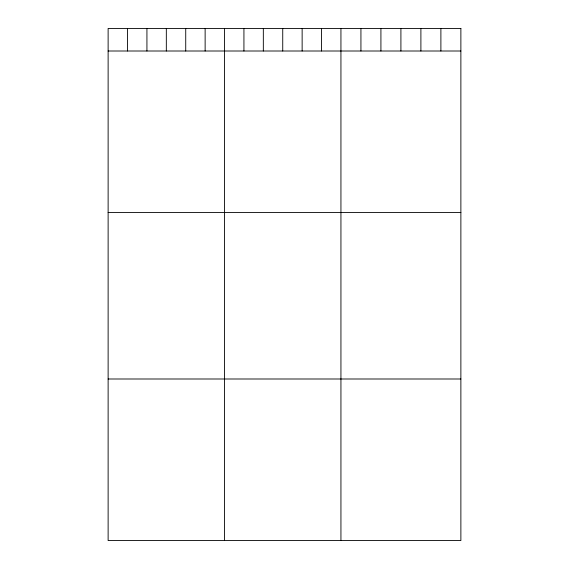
<?xml version="1.0" encoding="UTF-8"?>
<svg xmlns="http://www.w3.org/2000/svg" width="569" height="569" viewBox="0 0 569 569"><rect width="100%" height="100%" fill="white"/><g stroke="black" fill="none" stroke-linecap="round" stroke-linejoin="round"><path stroke-width="0.85" d="M108.124 51.004L460.876 51.004M108.124 212.557L460.876 212.557M108.124 378.997L460.876 378.997M440.89 28.45L440.89 51.004M420.896 28.45L420.896 51.004M400.91 28.45L400.91 51.004M380.917 28.45L380.917 51.004M360.931 28.45L360.931 51.004M340.938 28.45L340.938 540.55M321.542 28.45L321.542 51.004M302.139 28.45L302.139 51.004M282.736 28.45L282.736 51.004M263.333 28.45L263.333 51.004M243.93 28.45L243.93 51.004M224.535 28.45L224.535 540.55M205.132 28.45L205.132 51.004M185.729 28.45L185.729 51.004M166.326 28.45L166.326 51.004M146.93 28.45L146.93 51.004M127.527 28.45L127.527 51.004M460.876 28.45L108.124 28.45L108.124 540.55L460.876 540.55L460.876 28.45"/></g></svg>
